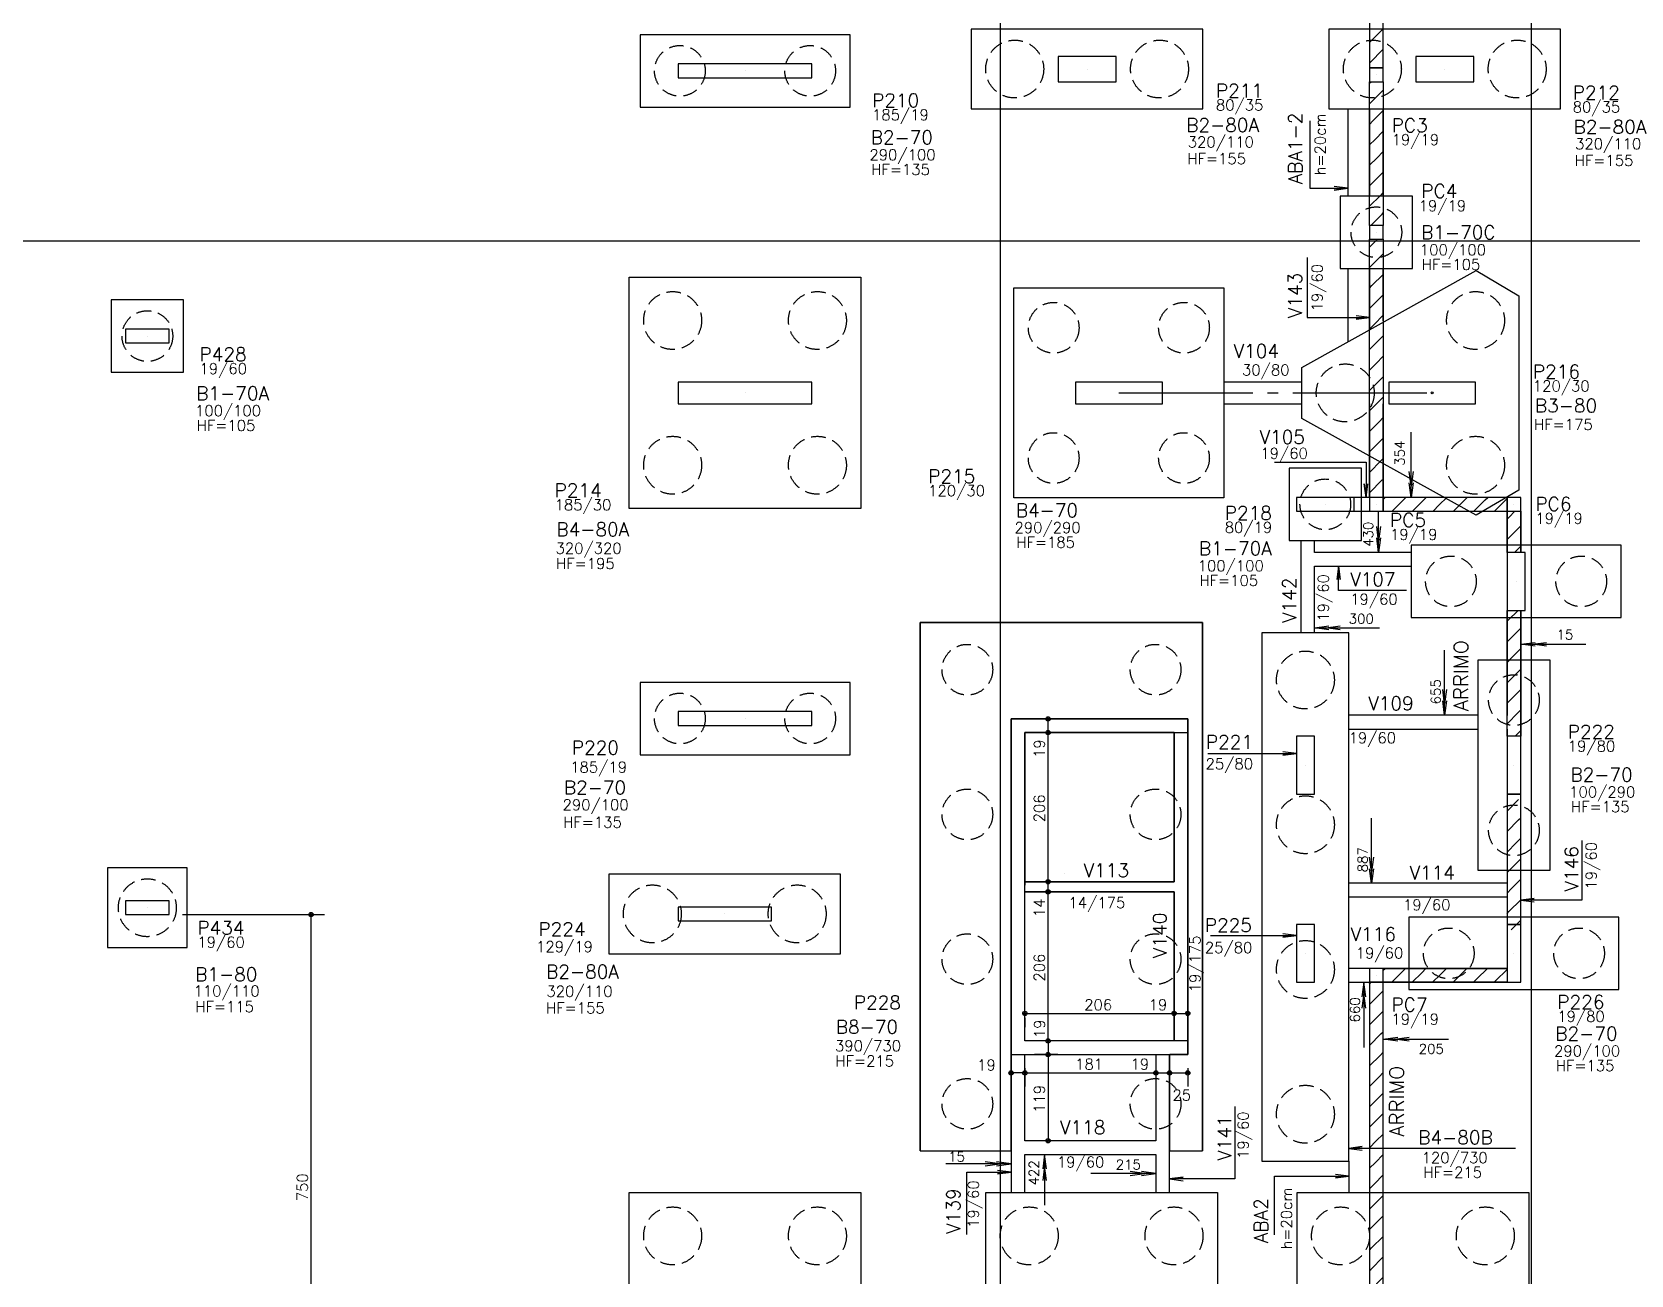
# Model space of a CAD drawing. Extents: x -9640 to 3028, y -572 to 5735.
# Drawn here: x -3309 to -1100, y 1898 to 3616 of the extents above; entities that cross this region are included whole.
import ezdxf

# ---------------------------------------------------------------- set-up
doc = ezdxf.new("R2010")
doc.units = 0
doc.header["$LTSCALE"] = 100
doc.header["$MEASUREMENT"] = 0
doc.linetypes.add('ESTILO_TQS_0002', pattern=[0.3, 0.2, -0.1])
doc.linetypes.add('ESTILO_TQS_0004', pattern=[2.4, 1.5, 0.2, 0.15, -0.2, 0.15, -0.2])
doc.layers.get('0').update_dxf_attribs({"color": 245, "linetype": 'CONTINUOUS'})
for name, color, linetype in [('01', 7, 'CONTINUOUS'), ('11', 7, 'CONTINUOUS'), ('12', 7, 'CONTINUOUS'), ('18', 4, 'CONTINUOUS'), ('2', 5, 'CONTINUOUS'), ('205', 5, 'ESTILO_TQS_0004'), ('21', 1, 'CONTINUOUS'), ('210', 7, 'ESTILO_TQS_0002'), ('221', 102, 'CONTINUOUS'), ('240', 43, 'CONTINUOUS'), ('241', 4, 'CONTINUOUS'), ('242', 7, 'CONTINUOUS'), ('244', 6, 'CONTINUOUS'), ('251', 5, 'CONTINUOUS'), ('8', 7, 'CONTINUOUS'), ('9', 3, 'CONTINUOUS')]:
    doc.layers.add(name, color=color, linetype=linetype)
doc.styles.get("Standard").update_dxf_attribs({"font": 'ROMANS.SHX'})

# ---------------------------------------------------------------- blocks, each defined once
blk = doc.blocks.new('_H0B108D4A6C-023')
for p, q in [((-1461.626, 4082.091165), (-1459.621165, 4084.096)), ((-1461.626, 4053.806893), (-1443.055846, 4072.377048)), ((-1443.055846, 4072.377048), (-1442.626, 4072.806893)), ((-1461.626, 4025.522622), (-1444.132802, 4043.01582)), ((-1444.132802, 4043.01582), (-1442.626, 4044.522622)), ((-1461.626, 3997.238351), (-1445.209758, 4013.654593)), ((-1445.209758, 4013.654593), (-1442.626, 4016.238351)), ((-1461.626, 3968.95408), (-1446.286714, 3984.293365)), ((-1446.286714, 3984.293365), (-1442.626, 3987.95408)), ((-1461.626, 3940.669808), (-1447.363671, 3954.932138)), ((-1447.363671, 3954.932138), (-1442.626, 3959.669808)), ((-1448.440627, 3925.57091), (-1442.626, 3931.385537)), ((-1461.626, 3912.385537), (-1448.440627, 3925.57091)), ((-1461.626, 3884.101266), (-1449.517583, 3896.209683)), ((-1449.517583, 3896.209683), (-1442.626, 3903.101266)), ((-1461.626, 3855.816995), (-1450.594539, 3866.848455)), ((-1450.594539, 3866.848455), (-1442.626, 3874.816995)), ((-1451.671496, 3837.487228), (-1442.626, 3846.532723)), ((-1461.626, 3827.532723), (-1451.671496, 3837.487228)), ((-1461.626, 3799.248452), (-1452.748452, 3808.126)), ((-1452.748452, 3808.126), (-1442.626, 3818.248452)), ((-1461.626, 3770.964181), (-1453.825408, 3778.764773)), ((-1453.825408, 3778.764773), (-1442.626, 3789.964181)), ((-1454.902364, 3749.403545), (-1442.626, 3761.67991)), ((-1461.626, 3742.67991), (-1454.902364, 3749.403545)), ((-1455.97932, 3720.042318), (-1442.626, 3733.395638)), ((-1461.626, 3714.395638), (-1455.97932, 3720.042318)), ((-1461.626, 3686.111367), (-1457.056277, 3690.68109)), ((-1457.056277, 3690.68109), (-1442.626, 3705.111367)), ((-1458.133233, 3661.319863), (-1442.626, 3676.827096)), ((-1461.626, 3657.827096), (-1458.133233, 3661.319863)), ((-1459.210189, 3631.958635), (-1442.626, 3648.542825)), ((-1461.626, 3629.542825), (-1459.210189, 3631.958635)), ((-1461.626, 3601.258553), (-1460.287145, 3602.597408)), ((-1460.287145, 3602.597408), (-1442.626, 3620.258553)), ((-1461.364101, 3573.236181), (-1442.626, 3591.974282)), ((-1461.626, 3572.974282), (-1461.364101, 3573.236181))]:
    blk.add_line(p, q)
blk = doc.blocks.new('_H0B108D4A6C-024')
for p, q in [((-1461.626, 3544.690011), (-1461.415822, 3544.900189)), ((-1461.415822, 3544.900189), (-1459.220011, 3547.096)), ((-1458.945012, 3519.086728), (-1442.626, 3535.40574)), ((-1461.626, 3516.40574), (-1458.945012, 3519.086728)), ((-1461.626, 3488.121468), (-1456.474202, 3493.273266)), ((-1456.474202, 3493.273266), (-1442.626, 3507.121468)), ((-1454.003392, 3467.459805), (-1442.626, 3478.837197)), ((-1461.626, 3459.837197), (-1454.003392, 3467.459805)), ((-1451.532582, 3441.646344), (-1442.626, 3450.552926)), ((-1461.626, 3431.552926), (-1451.532582, 3441.646344)), ((-1461.626, 3403.268655), (-1449.061772, 3415.832882)), ((-1449.061772, 3415.832882), (-1442.626, 3422.268655)), ((-1461.626, 3374.984383), (-1446.590962, 3390.019421)), ((-1446.590962, 3390.019421), (-1442.626, 3393.984383)), ((-1459.730112, 3348.596), (-1444.120152, 3364.20596)), ((-1444.120152, 3364.20596), (-1442.626, 3365.700112))]:
    blk.add_line(p, q)
blk = doc.blocks.new('_H0B108D4A6C-025')
for p, q in [((-1461.626, 3318.415841), (-1461.061045, 3318.980796)), ((-1461.061045, 3318.980796), (-1450.445841, 3329.596)), ((-1461.626, 3290.13157), (-1459.631787, 3292.125783)), ((-1459.631787, 3292.125783), (-1442.626, 3309.13157)), ((-1458.202528, 3265.27077), (-1442.626, 3280.847298)), ((-1461.626, 3261.847298), (-1458.202528, 3265.27077)), ((-1456.77327, 3238.415757), (-1442.626, 3252.563027)), ((-1461.626, 3233.563027), (-1456.77327, 3238.415757)), ((-1461.626, 3205.278756), (-1455.344012, 3211.560744)), ((-1455.344012, 3211.560744), (-1442.626, 3224.278756)), ((-1461.626, 3176.994485), (-1453.914753, 3184.705731)), ((-1453.914753, 3184.705731), (-1442.626, 3195.994485)), ((-1452.485495, 3157.850719), (-1442.626, 3167.710213)), ((-1461.626, 3148.710213), (-1452.485495, 3157.850719)), ((-1451.056236, 3130.995706), (-1442.626, 3139.425942)), ((-1461.626, 3120.425942), (-1451.056236, 3130.995706)), ((-1461.626, 3092.141671), (-1449.626978, 3104.140693)), ((-1449.626978, 3104.140693), (-1442.626, 3111.141671)), ((-1461.626, 3063.8574), (-1448.19772, 3077.28568)), ((-1448.19772, 3077.28568), (-1442.626, 3082.8574)), ((-1461.626, 3035.573128), (-1446.768461, 3050.430667)), ((-1446.768461, 3050.430667), (-1442.626, 3054.573128)), ((-1445.339203, 3023.575654), (-1442.626, 3026.288857)), ((-1461.626, 3007.288857), (-1445.339203, 3023.575654)), ((-1461.626, 2979.004586), (-1443.909944, 2996.720641)), ((-1443.909944, 2996.720641), (-1442.626, 2998.004586))]:
    blk.add_line(p, q)
blk = doc.blocks.new('_H0B108D4A6C-026')
for p, q in [((-1442.626, 2969.720315), (-1439.750315, 2972.596)), ((-1428.946044, 2955.115999), (-1411.466043, 2972.596)), ((-1397.126229, 2958.651543), (-1383.181772, 2972.596)), ((-1373.897501, 2953.596), (-1365.306413, 2962.187087)), ((-1365.306413, 2962.187087), (-1354.897501, 2972.596)), ((-1345.61323, 2953.596), (-1333.486598, 2965.722632)), ((-1333.486598, 2965.722632), (-1326.61323, 2972.596)), ((-1317.328958, 2953.596), (-1301.666783, 2969.258176)), ((-1301.666783, 2969.258176), (-1298.328958, 2972.596)), ((-1289.044687, 2953.596), (-1271.626443, 2971.014244)), ((-1430.466043, 2953.596), (-1428.946044, 2955.115999)), ((-1402.181772, 2953.596), (-1397.126229, 2958.651543))]:
    blk.add_line(p, q)
blk = doc.blocks.new('_H0B108D4A6C-027')
for p, q in [((-1271.626, 2942.730416), (-1268.909651, 2945.446764)), ((-1268.909651, 2945.446764), (-1260.760416, 2953.596)), ((-1271.626, 2914.446145), (-1261.838707, 2924.233437)), ((-1261.838707, 2924.233437), (-1252.626443, 2933.445702)), ((-1261.191873, 2896.596), (-1254.767763, 2903.02011)), ((-1254.767763, 2903.02011), (-1252.626443, 2905.16143))]:
    blk.add_line(p, q)
blk = doc.blocks.new('_H0B108D4A6C-028')
for p, q in [((-1270.121068, 2802.813992), (-1256.33906, 2816.596)), ((-1271.626, 2801.30906), (-1270.121068, 2802.813992)), ((-1267.336606, 2777.314182), (-1252.626, 2792.024788)), ((-1271.626, 2773.024788), (-1267.336606, 2777.314182)), ((-1264.552144, 2751.814373), (-1252.626, 2763.740517)), ((-1271.626, 2744.740517), (-1264.552144, 2751.814373)), ((-1271.626, 2716.456246), (-1261.767682, 2726.314564)), ((-1261.767682, 2726.314564), (-1252.626, 2735.456246)), ((-1271.626, 2688.171975), (-1258.98322, 2700.814754)), ((-1258.98322, 2700.814754), (-1252.626, 2707.171975)), ((-1271.626, 2659.887703), (-1256.198758, 2675.314945)), ((-1256.198758, 2675.314945), (-1252.626, 2678.887703)), ((-1253.414296, 2649.815136), (-1252.626, 2650.603432)), ((-1260.633432, 2642.596), (-1253.414296, 2649.815136))]:
    blk.add_line(p, q)
blk = doc.blocks.new('_H0B108D4A6C-029')
for p, q in [((-1271.626, 2546.750618), (-1255.780618, 2562.596)), ((-1271.626, 2518.466347), (-1255.591611, 2534.500736)), ((-1255.591611, 2534.500736), (-1252.626, 2537.466347)), ((-1271.626, 2490.182076), (-1258.929507, 2502.878569)), ((-1258.929507, 2502.878569), (-1252.626, 2509.182076)), ((-1262.267402, 2471.256403), (-1252.626, 2480.897805)), ((-1271.626, 2461.897805), (-1262.267402, 2471.256403)), ((-1265.605297, 2439.634236), (-1252.626, 2452.613533)), ((-1271.626, 2433.613533), (-1265.605297, 2439.634236)), ((-1271.626, 2405.329262), (-1268.943193, 2408.01207)), ((-1268.943193, 2408.01207), (-1252.626, 2424.329262)), ((-1266.074991, 2382.596), (-1252.626, 2396.044991))]:
    blk.add_line(p, q)
blk = doc.blocks.new('_H0B108D4A6C-030')
for p, q in [((-1442.626, 2319.182076), (-1440.453468, 2321.354608)), ((-1440.453468, 2321.354608), (-1440.212076, 2321.596)), ((-1414.997624, 2318.52618), (-1411.927805, 2321.596)), ((-1389.54178, 2315.697753), (-1383.643533, 2321.596)), ((-1364.085936, 2312.869326), (-1355.359262, 2321.596)), ((-1338.630092, 2310.040899), (-1327.074991, 2321.596)), ((-1313.174248, 2307.212472), (-1298.79072, 2321.596)), ((-1287.718404, 2304.384045), (-1271.626, 2320.476448)), ((-1430.927805, 2302.596), (-1414.997624, 2318.52618)), ((-1402.643533, 2302.596), (-1389.54178, 2315.697753)), ((-1374.359262, 2302.596), (-1364.085936, 2312.869326)), ((-1346.074991, 2302.596), (-1338.630092, 2310.040899)), ((-1317.79072, 2302.596), (-1313.174248, 2307.212472)), ((-1289.506448, 2302.596), (-1287.718404, 2304.384045))]:
    blk.add_line(p, q)
blk = doc.blocks.new('_H0B108D4A6C-031')
for p, q in [((-1461.626, 2300.182076), (-1459.18949, 2302.618585)), ((-1461.626, 2271.897805), (-1443.160652, 2290.363152)), ((-1443.160652, 2290.363152), (-1442.626, 2290.897805)), ((-1461.626, 2243.613533), (-1444.450861, 2260.788672)), ((-1444.450861, 2260.788672), (-1442.626, 2262.613533)), ((-1461.626, 2215.329262), (-1445.74107, 2231.214192)), ((-1445.74107, 2231.214192), (-1442.626, 2234.329262)), ((-1461.626, 2187.044991), (-1447.031279, 2201.639712)), ((-1447.031279, 2201.639712), (-1442.626, 2206.044991)), ((-1461.626, 2158.76072), (-1448.321488, 2172.065232)), ((-1448.321488, 2172.065232), (-1442.626, 2177.76072)), ((-1461.626, 2130.476448), (-1449.611697, 2142.490751)), ((-1449.611697, 2142.490751), (-1442.626, 2149.476448)), ((-1450.901906, 2112.916271), (-1442.626, 2121.192177)), ((-1461.626, 2102.192177), (-1450.901906, 2112.916271)), ((-1461.626, 2073.907906), (-1452.192115, 2083.341791)), ((-1452.192115, 2083.341791), (-1442.626, 2092.907906)), ((-1453.482324, 2053.767311), (-1442.626, 2064.623635)), ((-1461.626, 2045.623635), (-1453.482324, 2053.767311)), ((-1454.772533, 2024.192831), (-1442.626, 2036.339363)), ((-1461.626, 2017.339363), (-1454.772533, 2024.192831)), ((-1461.626, 1989.055092), (-1456.062742, 1994.618351)), ((-1456.062742, 1994.618351), (-1442.626, 2008.055092)), ((-1457.352951, 1965.04387), (-1442.626, 1979.770821)), ((-1461.626, 1960.770821), (-1457.352951, 1965.04387)), ((-1458.643159, 1935.46939), (-1442.626, 1951.48655)), ((-1461.626, 1932.48655), (-1458.643159, 1935.46939)), ((-1459.933368, 1905.89491), (-1442.626, 1923.202278)), ((-1461.626, 1904.202278), (-1459.933368, 1905.89491)), ((-1461.223577, 1876.32043), (-1442.626, 1894.918007)), ((-1461.626, 1875.918007), (-1461.223577, 1876.32043))]:
    blk.add_line(p, q)

msp = doc.modelspace()

# ---------------------------------------------------------------- linework, layer by layer
at = {"layer": '01'}
msp.add_line((-1490.126058, 2055.28268), (-1490.126058, 2012.096), dxfattribs=at)
for points in [[(-1491.626, 3509.596), (-1491.626, 3389.096)], [(-1461.626, 3509.596), (-1461.626, 3389.096)], [(-1461.626, 3389.096), (-1461.626, 3509.596)], [(-1442.626, 3389.096), (-1442.626, 3509.596)], [(-1491.626, 3289.096), (-1491.626, 3188.398758)], [(-1461.626, 3289.096), (-1461.626, 3205.719266)], [(-1461.626, 3205.719266), (-1461.626, 3289.096)], [(-1442.626, 3216.688921), (-1442.626, 3289.096)], [(-1555.126, 3132.096), (-1662.822066, 3132.096)], [(-1662.822066, 3102.096), (-1555.126, 3102.096)], [(-1461.626, 3102.096), (-1461.626, 2972.596)], [(-1442.626, 2972.596), (-1442.626, 3102.096)], [(-1461.626, 2972.596), (-1482.626, 2972.596)], [(-1271.626443, 2972.596), (-1442.626, 2972.596)], [(-1482.626, 2953.596), (-1461.626, 2953.596)], [(-1442.626, 2953.596), (-1271.626443, 2953.596)], [(-1271.626, 2953.596), (-1271.626, 2896.596)], [(-1252.626, 2896.596), (-1252.626, 2953.596)], [(-1556.626, 2913.096), (-1556.626, 2884.47385)], [(-1537.626, 2896.596), (-1537.626, 2913.096)], [(-1404.126, 2896.596), (-1537.626, 2896.596)], [(-1556.626, 2884.47385), (-1556.626, 2785.28268)], [(-1537.626, 2785.28268), (-1537.626, 2877.596)], [(-1537.626, 2877.596), (-1404.126, 2877.596)], [(-1271.626, 2816.596), (-1271.626, 2671.225966)], [(-1252.626, 2661.725966), (-1252.626, 2816.596)], [(-1403.444755, 2671.596), (-1490.126058, 2671.596)], [(-1490.126058, 2652.596), (-1395.126, 2652.596)], [(-1312.126, 2671.596), (-1403.444755, 2671.596)], [(-1395.126, 2652.596), (-1312.126, 2652.596)], [(-1271.626, 2652.225966), (-1271.626, 2642.596)], [(-1252.626, 2642.596), (-1252.626, 2661.725966)], [(-1731.626, 2647.596), (-1731.626, 2441.596)], [(-1712.626, 2434.596), (-1712.626, 2647.596)], [(-1271.626, 2562.596), (-1271.626, 2439.596)], [(-1252.626, 2437.725966), (-1252.626, 2562.596)], [(-1731.626, 2441.596), (-1937.626, 2441.596)], [(-1712.626, 2221.596), (-1712.626, 2434.596)], [(-1395.126, 2439.596), (-1490.126058, 2439.596)], [(-1271.626, 2439.596), (-1395.126, 2439.596)], [(-1252.626, 2382.596), (-1252.626, 2437.725966)], [(-1937.626, 2427.596), (-1731.626, 2427.596)], [(-1731.626, 2427.596), (-1731.626, 2221.596)], [(-1490.126058, 2420.596), (-1403.444755, 2420.596)], [(-1403.444755, 2420.596), (-1271.626, 2420.596)], [(-1271.626, 2420.596), (-1271.626, 2382.596)], [(-1461.626, 2321.618585), (-1490.126058, 2321.618585)], [(-1271.626, 2321.618585), (-1442.626, 2321.618585)], [(-1490.126058, 2302.618585), (-1461.626, 2302.618585)], [(-1442.626, 2302.618585), (-1271.626, 2302.618585)], [(-1956.626, 2202.596), (-1956.626, 2074.266871)], [(-1937.626, 2083.596), (-1937.626, 2202.596)], [(-1756.626, 2202.596), (-1756.626, 2083.596)], [(-1737.626, 2074.266871), (-1737.626, 2202.596)], [(-1756.626, 2083.596), (-1937.626, 2083.596)], [(-1956.626, 2074.266871), (-1956.626, 2012.096)], [(-1937.626, 2012.096), (-1937.626, 2064.596)], [(-1937.626, 2064.596), (-1756.626, 2064.596)], [(-1756.626, 2064.596), (-1756.626, 2012.096)], [(-1737.626, 2012.096), (-1737.626, 2074.266871)]]:
    msp.add_lwpolyline(points, dxfattribs=at)
at = {"layer": '18'}
for p, q in [((-1971.623768, 5249.096126), (-1971.623768, -248.404)), ((-1237.623768, -248.404), (-1237.623768, 5249.096126)), ((246.876232, 3326.596), (-9253.123768, 3326.596))]:
    msp.add_line(p, q, dxfattribs=at)
at = {"layer": '2'}
for points in [[(-1891.626, 3547.096), (-1811.626, 3547.096), (-1811.626, 3582.096), (-1891.626, 3582.096), (-1891.626, 3547.096)], [(-1397.626, 3547.096), (-1317.626, 3547.096), (-1317.626, 3582.096), (-1397.626, 3582.096), (-1397.626, 3547.096)], [(-2416.626007, 3552.596031), (-2231.626043, 3552.596031), (-2231.626043, 3571.596031), (-2416.626007, 3571.596031), (-2416.626007, 3552.596031)], [(-1461.626, 3547.096), (-1442.626, 3547.096), (-1442.626, 3566.096), (-1461.626, 3566.096), (-1461.626, 3547.096)], [(-1461.626, 3329.596), (-1442.626, 3329.596), (-1442.626, 3348.596), (-1461.626, 3348.596), (-1461.626, 3329.596)], [(-3119.626021, 3186.096), (-3119.626021, 3205.096), (-3179.626021, 3205.096), (-3179.626021, 3186.096), (-3119.626021, 3186.096)], [(-2416.626007, 3102.096), (-2231.626043, 3102.096), (-2231.626043, 3132.096), (-2416.626007, 3132.096), (-2416.626007, 3102.096)], [(-1867.626, 3102.096), (-1747.626, 3102.096), (-1747.626, 3132.096), (-1867.626, 3132.096), (-1867.626, 3102.096)], [(-1435.126, 3102.096), (-1315.126, 3102.096), (-1315.126, 3132.096), (-1435.126, 3132.096), (-1435.126, 3102.096)], [(-1562.626, 2953.596), (-1482.626, 2953.596), (-1482.626, 2972.596), (-1562.626, 2972.596), (-1562.626, 2953.596)], [(-1461.626, 2953.596), (-1442.626, 2953.596), (-1442.626, 2972.596), (-1461.626, 2972.596), (-1461.626, 2953.596)], [(-1271.626443, 2953.596), (-1252.626443, 2953.596), (-1252.626443, 2972.596), (-1271.626443, 2972.596), (-1271.626443, 2953.596)], [(-1271.626, 2816.596), (-1246.626, 2816.596), (-1246.626, 2896.596), (-1271.626, 2896.596), (-1271.626, 2816.596)], [(-2416.626007, 2657.596), (-2231.626043, 2657.596), (-2231.626043, 2676.596), (-2416.626007, 2676.596), (-2416.626007, 2657.596)], [(-1712.626, 2202.596), (-1712.626, 2221.596), (-1937.626, 2221.596), (-1937.626, 2647.596), (-1712.626, 2647.596), (-1712.626, 2666.596), (-1956.626, 2666.596), (-1956.626, 2202.596), (-1712.626, 2202.596)], [(-1712.626, 2202.596), (-1712.626, 2221.596), (-1937.626, 2221.596), (-1937.626, 2647.596), (-1712.626, 2647.596), (-1712.626, 2666.596), (-1956.626, 2666.596), (-1956.626, 2202.596), (-1712.626, 2202.596)], [(-1562.626, 2562.596), (-1537.626, 2562.596), (-1537.626, 2642.596), (-1562.626, 2642.596), (-1562.626, 2562.596)], [(-1271.626, 2562.596), (-1252.626, 2562.596), (-1252.626, 2642.596), (-1271.626, 2642.596), (-1271.626, 2562.596)], [(-3119.626021, 2396.096), (-3119.626021, 2415.096), (-3179.626021, 2415.096), (-3179.626021, 2396.096), (-3119.626021, 2396.096)], [(-2416.626007, 2387.596), (-2287.626007, 2387.596), (-2287.626007, 2406.596), (-2416.626007, 2406.596), (-2416.626007, 2387.596)], [(-1562.626, 2302.596), (-1537.626, 2302.596), (-1537.626, 2382.596), (-1562.626, 2382.596), (-1562.626, 2302.596)], [(-1271.626, 2302.596), (-1252.626, 2302.596), (-1252.626, 2382.596), (-1271.626, 2382.596), (-1271.626, 2302.596)], [(-1461.626, 2302.596), (-1442.626, 2302.596), (-1442.626, 2321.596), (-1461.626, 2321.596), (-1461.626, 2302.596)]]:
    msp.add_lwpolyline(points, dxfattribs=at)
at = {"layer": '205'}
msp.add_line((-1807.626, 3117.096), (-1375.126, 3117.096), dxfattribs=at)
at = {"layer": '21', "color": 2, "linetype": 'Continuous'}
for p, q in [((-1404.061395, 2972.596), (-1404.061395, 3062.596)), ((-1448.994834, 2896.596), (-1448.994834, 2953.596)), ((-1448.994834, 2912.3289), (-1451.626254, 2932.31646)), ((-1448.994834, 2896.596), (-1451.626254, 2916.58356)), ((-1446.363414, 2932.31646), (-1448.994834, 2912.3289)), ((-1446.363414, 2916.58356), (-1448.994834, 2896.596)), ((-1537.626, 2792.442232), (-1517.63844, 2795.073652)), ((-1537.626, 2792.442232), (-1447.626, 2792.442232)), ((-1517.63844, 2789.810812), (-1537.626, 2792.442232)), ((-1521.8931, 2792.442232), (-1501.90554, 2795.073652)), ((-1501.90554, 2789.810812), (-1521.8931, 2792.442232)), ((-1357.785377, 2671.596), (-1357.785377, 2761.596)), ((-1252.626, 2769.620043), (-1232.63844, 2772.251463)), ((-1252.626, 2769.620043), (-1162.626, 2769.620043)), ((-1232.63844, 2766.988623), (-1252.626, 2769.620043)), ((-1236.8931, 2769.620043), (-1216.90554, 2772.251463)), ((-1216.90554, 2766.988623), (-1236.8931, 2769.620043)), ((-1357.785377, 2687.3289), (-1360.416797, 2707.31646)), ((-1355.153957, 2707.31646), (-1357.785377, 2687.3289)), ((-1357.785377, 2671.596), (-1360.416797, 2691.58356)), ((-1355.153957, 2691.58356), (-1357.785377, 2671.596)), ((-1458.771027, 2439.596), (-1458.771027, 2529.596)), ((-1469.339068, 2302.618585), (-1471.970488, 2282.631025)), ((-1469.339068, 2302.618585), (-1469.339068, 2212.618585)), ((-1466.707648, 2282.631025), (-1469.339068, 2302.618585)), ((-1469.339068, 2286.885685), (-1471.970488, 2266.898125)), ((-1466.707648, 2266.898125), (-1469.339068, 2286.885685)), ((-1442.626, 2224.023953), (-1422.63844, 2226.655373)), ((-1442.626, 2224.023953), (-1352.626, 2224.023953)), ((-1422.63844, 2221.392533), (-1442.626, 2224.023953)), ((-1426.8931, 2224.023953), (-1406.90554, 2226.655373)), ((-1406.90554, 2221.392533), (-1426.8931, 2224.023953)), ((-1972.3589, 2051.768344), (-1992.34646, 2054.399764)), ((-1956.626, 2051.768344), (-1976.61356, 2054.399764)), ((-1910.379183, 2064.596), (-1913.010603, 2044.60844)), ((-1910.379183, 2064.596), (-1910.379183, 1994.693174)), ((-1907.747763, 2044.60844), (-1910.379183, 2064.596)), ((-1956.626, 2051.768344), (-2046.626, 2051.768344)), ((-1992.34646, 2049.136924), (-1972.3589, 2051.768344)), ((-1976.61356, 2049.136924), (-1956.626, 2051.768344)), ((-1910.379183, 2048.8631), (-1913.010603, 2028.87554)), ((-1907.747763, 2028.87554), (-1910.379183, 2048.8631)), ((-1756.626, 2038.431436), (-1846.626, 2038.431436)), ((-1772.3589, 2038.431436), (-1792.34646, 2041.062856)), ((-1792.34646, 2035.800016), (-1772.3589, 2038.431436)), ((-1756.626, 2038.431436), (-1776.61356, 2041.062856)), ((-1776.61356, 2035.800016), (-1756.626, 2038.431436))]:
    msp.add_line(p, q, dxfattribs=at)
for points in [[(-1401.429975, 3008.31646), (-1404.061395, 2988.3289), (-1406.692815, 3008.31646)], [(-1401.429975, 2992.58356), (-1404.061395, 2972.596), (-1406.692815, 2992.58356)], [(-1456.139607, 2475.31646), (-1458.771027, 2455.3289), (-1461.402447, 2475.31646)], [(-1456.139607, 2459.58356), (-1458.771027, 2439.596), (-1461.402447, 2459.58356)]]:
    msp.add_lwpolyline(points, dxfattribs=at)
at = {"layer": '210'}
for centre, radius in [((-1951.626, 3564.596), 40), ((-1751.626, 3564.596), 40), ((-1457.626, 3564.596), 40), ((-1257.626, 3564.596), 40), ((-2414.126025, 3562.096031), 35), ((-2234.126025, 3562.096031), 35), ((-1452.126, 3339.096), 35), ((-2424.126025, 3217.096), 40), ((-2224.126025, 3217.096), 40), ((-1315.126, 3217.096338), 40), ((-3149.626485, 3195.595874), 35), ((-1897.822066, 3207.095909), 35), ((-1717.822066, 3207.095909), 35), ((-1495.126, 3117.096338), 40), ((-2424.126025, 3017.096), 40), ((-2224.126025, 3017.096), 40), ((-1897.822066, 3027.095909), 35), ((-1717.822066, 3027.095909), 35), ((-1315.126, 3017.096338), 40), ((-1522.626, 2963.096), 35), ((-1349.126, 2856.596), 35), ((-1169.126, 2856.596), 35), ((-2017.060353, 2734.596), 35), ((-1757.060354, 2734.596), 35), ((-1550.126058, 2720.28268), 40), ((-1262.126, 2692.596), 35), ((-2414.126025, 2667.096), 35), ((-2234.126025, 2667.096), 35), ((-2017.060353, 2534.596), 35), ((-1757.060354, 2534.596), 35), ((-1550.126058, 2520.28268), 40), ((-1262.126, 2512.596), 35), ((-3149.626021, 2405.596), 40), ((-2452.126007, 2397.096), 40), ((-2252.126007, 2397.096), 40), ((-2017.060353, 2334.596), 35), ((-1757.060354, 2334.596), 35), ((-1352.126, 2342.596), 35), ((-1172.126, 2342.596), 35), ((-1550.126058, 2320.28268), 40), ((-2017.060353, 2134.596), 35), ((-1757.060354, 2134.596), 35), ((-1550.126058, 2120.28268), 40), ((-2424.126025, 1952.096), 40), ((-2224.126025, 1952.096), 40), ((-1931.626, 1952.096), 40), ((-1731.626, 1952.096), 40), ((-1501.626, 1952.096), 40), ((-1301.626, 1952.096), 40)]:
    msp.add_circle(centre, radius, dxfattribs=at)
at = {"layer": '221', "color": 102}
for p, q in [((-1913.593653, 2666.596), (-1913.593653, 2666.596)), ((-1905.657964, 2647.596), (-1905.657964, 2666.596)), ((-1894.843653, 2666.596), (-1886.907964, 2666.596)), ((-1910.564832, 2647.596), (-1910.564832, 2647.596)), ((-1910.564832, 2647.596), (-1910.564832, 2647.596)), ((-1905.657964, 2441.596), (-1905.657964, 2647.596)), ((-1891.814832, 2647.596), (-1886.907964, 2647.596)), ((-1891.814832, 2647.596), (-1886.907964, 2647.596)), ((-1937.626, 2441.596), (-1937.626, 2441.596)), ((-1937.626, 2441.596), (-1937.626, 2441.596)), ((-1918.876, 2441.596), (-1886.907964, 2441.596)), ((-1918.876, 2441.596), (-1886.907964, 2441.596)), ((-1905.657964, 2427.596), (-1905.657964, 2441.596)), ((-1916.007554, 2427.596), (-1924.407964, 2427.596)), ((-1916.007554, 2427.596), (-1924.407964, 2427.596)), ((-1905.657964, 2221.596), (-1905.657964, 2427.596)), ((-1897.257554, 2427.596), (-1897.257554, 2427.596)), ((-1897.257554, 2427.596), (-1897.257554, 2427.596)), ((-3119.626021, 2396.096), (-3119.626021, 2396.096)), ((-3100.876021, 2396.096), (-2904.758055, 2396.096)), ((-2923.508055, 1646.096), (-2923.508055, 2396.096)), ((-1937.626, 2272.176028), (-1937.626, 2272.176028)), ((-1937.626, 2259.534557), (-1731.626, 2259.534557)), ((-1937.626, 2253.426028), (-1937.626, 2240.784557)), ((-1731.626, 2265.205938), (-1731.626, 2265.205938)), ((-1731.626, 2265.205938), (-1731.626, 2265.205938)), ((-1731.626, 2259.534557), (-1712.626, 2259.534557)), ((-1712.626, 2266.865982), (-1712.626, 2266.865982)), ((-1731.626, 2246.455938), (-1731.626, 2240.784557)), ((-1731.626, 2246.455938), (-1731.626, 2240.784557)), ((-1712.626, 2248.115982), (-1712.626, 2240.784557)), ((-1892.442261, 2221.596), (-1924.407964, 2221.596)), ((-1892.442261, 2221.596), (-1924.407964, 2221.596)), ((-1905.657964, 2221.596), (-1905.657964, 2202.596)), ((-1873.692261, 2221.596), (-1873.692261, 2221.596)), ((-1873.692261, 2221.596), (-1873.692261, 2221.596)), ((-1956.626, 2202.596), (-1956.626, 2202.596)), ((-1937.626, 2202.596), (-1937.626, 2202.596)), ((-1937.626, 2202.596), (-1937.626, 2202.596)), ((-1892.077085, 2202.596), (-1924.407964, 2202.596)), ((-1892.077085, 2202.596), (-1924.407964, 2202.596)), ((-1905.657964, 2202.596), (-1905.657964, 2083.596)), ((-1873.327085, 2202.596), (-1873.327085, 2202.596)), ((-1873.327085, 2202.596), (-1873.327085, 2202.596)), ((-1756.626, 2202.596), (-1756.626, 2202.596)), ((-1756.626, 2202.596), (-1756.626, 2202.596)), ((-1737.626, 2202.596), (-1737.626, 2202.596)), ((-1737.626, 2202.596), (-1737.626, 2202.596)), ((-1712.626, 2202.596), (-1712.626, 2202.596)), ((-1956.626, 2183.846), (-1956.626, 2158.655696)), ((-1937.626, 2177.405696), (-1956.626, 2177.405696)), ((-1937.626, 2183.846), (-1937.626, 2158.655696)), ((-1937.626, 2183.846), (-1937.626, 2158.655696)), ((-1937.626, 2177.405696), (-1756.626, 2177.405696)), ((-1756.626, 2183.846), (-1756.626, 2158.655696)), ((-1756.626, 2183.846), (-1756.626, 2158.655696)), ((-1756.626, 2177.405696), (-1737.626, 2177.405696)), ((-1737.626, 2183.846), (-1737.626, 2158.655696)), ((-1737.626, 2183.846), (-1737.626, 2158.655696)), ((-1737.626, 2177.405696), (-1712.626, 2177.405696)), ((-1712.626, 2183.846), (-1712.626, 2158.655696)), ((-1913.109945, 2083.596), (-1924.407964, 2083.596)), ((-1894.359945, 2083.596), (-1894.359945, 2083.596))]:
    msp.add_line(p, q, dxfattribs=at)
at = {"layer": '221', "color": 11, "linetype": 'Continuous'}
for points in [[(-1543.831595, 3492.850908), (-1543.831595, 3399.814453), (-1491.626, 3399.814453), (-1510.215591, 3397.367087), (-1491.626, 3399.814453), (-1510.215591, 3402.261819)], [(-1647.40289, 2131.115962), (-1647.40289, 2030.830975), (-1737.626, 2030.830975), (-1719.036409, 2033.278342), (-1737.626, 2030.830975), (-1719.036409, 2028.383609)], [(-1260.11515, 2073.050388), (-1490.126058, 2073.050388), (-1471.536467, 2075.497754), (-1490.126058, 2073.050388), (-1471.536467, 2070.603022)], [(-2017.846984, 1954.301657), (-2017.846984, 2040.293236), (-1956.626, 2040.293236), (-1975.215591, 2037.84587), (-1956.626, 2040.293236), (-1975.215591, 2042.740602)], [(-1592.95966, 1953.570584), (-1592.95966, 2034.71542), (-1490.126058, 2034.71542), (-1508.715649, 2032.268054), (-1490.126058, 2034.71542), (-1508.715649, 2037.162787)]]:
    msp.add_lwpolyline(points, dxfattribs=at)
at = {"layer": '221', "color": 102}
for points in [[(-1547.723824, 3304.240666), (-1547.723824, 3221.277979), (-1461.626, 3221.277979), (-1480.215591, 3218.830613), (-1461.626, 3221.277979), (-1480.215591, 3223.725346)], [(-1593.047573, 3021.151475), (-1466.322109, 3021.151475), (-1466.322109, 2972.596), (-1468.769475, 2991.185591), (-1466.322109, 2972.596), (-1463.874743, 2991.185591)], [(-1410.610813, 2844.210697), (-1504.375418, 2844.210697), (-1504.375418, 2877.596), (-1501.928052, 2859.006409), (-1504.375418, 2877.596), (-1506.822784, 2859.006409)], [(-1685.073323, 2618.723235), (-1562.626, 2618.723235), (-1581.215591, 2616.275869), (-1562.626, 2618.723235), (-1581.215591, 2621.170601)], [(-1168.375474, 2498.607151), (-1168.375474, 2416.002595), (-1252.626, 2416.002595), (-1234.036409, 2418.449961), (-1252.626, 2416.002595), (-1234.036409, 2413.555229)], [(-1681.022388, 2367.216496), (-1562.626, 2367.216496), (-1581.215591, 2364.76913), (-1562.626, 2367.216496), (-1581.215591, 2369.663862)]]:
    msp.add_lwpolyline(points, dxfattribs=at)
at = {"layer": '221'}
msp.add_circle((-1375.126, 3117.096), 1.5, dxfattribs=at)
at = {"layer": '221', "color": 102}
for centre, radius in [((-1905.657964, 2666.596), 3), ((-1905.657964, 2647.596), 3), ((-1905.657964, 2647.596), 3), ((-1905.657964, 2666.596), 1.5), ((-1905.657964, 2647.596), 1.5), ((-1905.657964, 2647.596), 1.5), ((-1905.657964, 2441.596), 3), ((-1905.657964, 2441.596), 3), ((-1905.657964, 2427.596), 3), ((-1905.657964, 2427.596), 3), ((-1905.657964, 2441.596), 1.5), ((-1905.657964, 2441.596), 1.5), ((-1905.657964, 2427.596), 1.5), ((-1905.657964, 2427.596), 1.5), ((-2923.508055, 2396.096), 3), ((-2923.508055, 2396.096), 1.5), ((-1937.626, 2259.534557), 3), ((-1937.626, 2259.534557), 1.5), ((-1731.626, 2259.534557), 3), ((-1731.626, 2259.534557), 3), ((-1731.626, 2259.534557), 1.5), ((-1731.626, 2259.534557), 1.5), ((-1712.626, 2259.534557), 3), ((-1712.626, 2259.534557), 1.5), ((-1905.657964, 2221.596), 3), ((-1905.657964, 2221.596), 3), ((-1905.657964, 2221.596), 1.5), ((-1905.657964, 2221.596), 1.5), ((-1905.657964, 2202.596), 3), ((-1905.657964, 2202.596), 3), ((-1905.657964, 2202.596), 1.5), ((-1905.657964, 2202.596), 1.5), ((-1956.626, 2177.405696), 3), ((-1956.626, 2177.405696), 1.5), ((-1937.626, 2177.405696), 3), ((-1937.626, 2177.405696), 3), ((-1937.626, 2177.405696), 1.5), ((-1937.626, 2177.405696), 1.5), ((-1756.626, 2177.405696), 3), ((-1756.626, 2177.405696), 3), ((-1756.626, 2177.405696), 1.5), ((-1756.626, 2177.405696), 1.5), ((-1737.626, 2177.405696), 3), ((-1737.626, 2177.405696), 3), ((-1737.626, 2177.405696), 1.5), ((-1737.626, 2177.405696), 1.5), ((-1712.626, 2177.405696), 3), ((-1712.626, 2177.405696), 1.5), ((-1905.657964, 2083.596), 3), ((-1905.657964, 2083.596), 1.5)]:
    msp.add_circle(centre, radius, dxfattribs=at)
at = {"layer": '240'}
for points in [[(-1442.626, 4084.096), (-1461.626, 4084.096), (-1461.626, 3566.096), (-1442.626, 3566.096), (-1442.626, 4084.096)], [(-1461.626, 3547.096), (-1442.626, 3547.096), (-1442.626, 3348.596), (-1461.626, 3348.596), (-1461.626, 3547.096)], [(-1461.626, 3329.596), (-1442.626, 3329.596), (-1442.626, 2972.596), (-1461.626, 2972.596), (-1461.626, 3329.596)], [(-1442.626, 2953.596), (-1271.626443, 2953.596), (-1271.626443, 2972.596), (-1442.626, 2972.596), (-1442.626, 2953.596)], [(-1252.626443, 2896.596), (-1271.626, 2896.596), (-1271.626, 2953.596), (-1252.626443, 2953.596), (-1252.626443, 2896.596)], [(-1271.626, 2816.596), (-1252.626, 2816.596), (-1252.626, 2642.596), (-1271.626, 2642.596), (-1271.626, 2816.596)], [(-1252.626, 2562.596), (-1271.626, 2562.596), (-1271.626, 2382.596), (-1252.626, 2382.596), (-1252.626, 2562.596)], [(-1271.626, 2302.596), (-1442.626, 2302.596), (-1442.626, 2321.596), (-1271.626, 2321.596), (-1271.626, 2302.596)], [(-1461.626, 1867.096), (-1442.626, 1867.096), (-1442.626, 2302.618585), (-1461.626, 2302.618585), (-1461.626, 1867.096)]]:
    msp.add_lwpolyline(points, dxfattribs=at)
at = {"layer": '241'}
for points in [[(-1737.626, 2202.596), (-1737.626, 2069.596), (-1692.060354, 2069.596), (-1692.060354, 2799.596), (-2082.060353, 2799.596), (-2082.060353, 2069.596), (-1956.626, 2069.596), (-1956.626, 2666.596), (-1712.626, 2666.596), (-1712.626, 2202.596), (-1737.160026, 2202.596)], [(-1937.626, 2441.596), (-1731.626, 2441.596), (-1731.626, 2647.596), (-1937.626, 2647.596), (-1937.626, 2436.596)], [(-1937.626, 2427.596), (-1731.626, 2427.596), (-1731.626, 2221.596), (-1937.626, 2221.596), (-1937.626, 2422.596)], [(-1937.626, 2202.596), (-1756.626, 2202.596), (-1756.626, 2083.596), (-1937.626, 2083.596), (-1937.626, 2202.596)]]:
    msp.add_lwpolyline(points, dxfattribs=at)
at = {"layer": '242'}
for p, q in [((-2324.126025, 3562.096031), (-2324.126025, 3562.096031)), ((-1851.626, 3564.596), (-1851.626, 3564.596)), ((-1452.126, 3556.596), (-1452.126, 3556.596)), ((-1357.626, 3564.596), (-1357.626, 3564.596)), ((-1452.126, 3339.096), (-1452.126, 3339.096)), ((-3149.626021, 3195.596), (-3149.626021, 3195.596)), ((-2324.126025, 3117.096), (-2324.126025, 3117.096)), ((-1807.626, 3117.096), (-1807.626, 3117.096)), ((-1375.126, 3117.096), (-1375.126, 3117.096)), ((-1522.626, 2963.096), (-1522.626, 2963.096)), ((-1452.126, 2963.096), (-1452.126, 2963.096)), ((-1262.126443, 2963.096), (-1262.126443, 2963.096)), ((-1259.126, 2856.596), (-1259.126, 2856.596)), ((-2324.126025, 2667.096), (-2324.126025, 2667.096)), ((-1550.126, 2602.596), (-1550.126, 2602.596)), ((-1262.126, 2602.596), (-1262.126, 2602.596)), ((-1882.983674, 2452.866844), (-1882.983674, 2452.866844)), ((-3149.626021, 2405.596), (-3149.626021, 2405.596)), ((-2352.126007, 2397.096), (-2352.126007, 2397.096)), ((-1550.126, 2342.596), (-1550.126, 2342.596)), ((-1262.126, 2342.596), (-1262.126, 2342.596)), ((-1452.126, 2312.096), (-1452.126, 2312.096))]:
    msp.add_line(p, q, dxfattribs=at)
at = {"layer": '244'}
msp.add_lwpolyline([(-1712.626, 2647.596), (-1712.626, 2221.596), (-1731.626, 2221.596), (-1731.626, 2427.596), (-1937.626, 2427.596), (-1937.626, 2441.596), (-1731.626, 2441.596), (-1731.626, 2647.596), (-1712.626, 2647.596)], dxfattribs=at)
at = {"layer": '251'}
for p, q in [((-2082.060353, 2069.596), (-2082.060353, 2799.596)), ((-2082.060353, 2799.596), (-1692.060354, 2799.596)), ((-1692.060354, 2799.596), (-1692.060354, 2069.596)), ((-2082.060353, 2069.596), (-1956.626, 2069.596))]:
    msp.add_line(p, q, dxfattribs=at)
at = {"layer": '251', "linetype": 'Continuous'}
for points in [[(-2469.126025, 3512.096031), (-2179.126025, 3512.096031), (-2179.126025, 3612.096031), (-2469.126025, 3612.096031), (-2469.126025, 3512.096031)], [(-2011.626, 3509.596), (-1691.626, 3509.596), (-1691.626, 3619.596), (-2011.626, 3619.596), (-2011.626, 3509.596)], [(-1517.626, 3509.596), (-1197.626, 3509.596), (-1197.626, 3619.596), (-1517.626, 3619.596), (-1517.626, 3509.596)], [(-1402.126, 3389.096), (-1502.126, 3389.096), (-1502.126, 3289.096), (-1402.126, 3289.096), (-1402.126, 3389.096)], [(-3099.626485, 3245.595874), (-3199.626485, 3245.595874), (-3199.626485, 3145.595874), (-3099.626485, 3145.595874), (-3099.626485, 3245.595874)], [(-1472.626, 3013.096), (-1572.626, 3013.096), (-1572.626, 2913.096), (-1472.626, 2913.096), (-1472.626, 3013.096)], [(-1404.126, 2806.596), (-1114.126, 2806.596), (-1114.126, 2906.596), (-1404.126, 2906.596), (-1404.126, 2806.596)], [(-1490.126058, 2055.28268), (-1490.126058, 2785.28268), (-1610.126058, 2785.28268), (-1610.126058, 2055.28268), (-1490.126058, 2055.28268)], [(-1312.126, 2747.596), (-1312.126, 2457.596), (-1212.126, 2457.596), (-1212.126, 2747.596), (-1312.126, 2747.596)], [(-2469.126025, 2617.096), (-2179.126025, 2617.096), (-2179.126025, 2717.096), (-2469.126025, 2717.096), (-2469.126025, 2617.096)], [(-3094.626021, 2350.596), (-3094.626021, 2460.596), (-3204.626021, 2460.596), (-3204.626021, 2350.596), (-3094.626021, 2350.596)], [(-2512.126007, 2342.096), (-2192.126007, 2342.096), (-2192.126007, 2452.096), (-2512.126007, 2452.096), (-2512.126007, 2342.096)], [(-1407.126, 2292.596), (-1117.126, 2292.596), (-1117.126, 2392.596), (-1407.126, 2392.596), (-1407.126, 2292.596)]]:
    msp.add_lwpolyline(points, dxfattribs=at)
at = {"layer": '251'}
for points in [[(-2164.126025, 2957.096), (-2484.126025, 2957.096), (-2484.126025, 3277.096), (-2164.126025, 3277.096), (-2164.126025, 2957.096)], [(-1555.126, 3081.792137), (-1555.126, 3152.400539), (-1314.270672, 3286.209055), (-1255.126, 3251.408131), (-1255.126, 2982.784545), (-1314.270672, 2947.983622), (-1555.126, 3081.792137)], [(-1662.822066, 2972.095909), (-1952.822066, 2972.095909), (-1952.822066, 3262.095909), (-1662.822066, 3262.095909), (-1662.822066, 2972.095909)], [(-1737.626, 2069.596), (-1692.060354, 2069.596)], [(-2164.126025, 1692.096), (-2484.126025, 1692.096), (-2484.126025, 2012.096), (-2164.126025, 2012.096), (-2164.126025, 1692.096)], [(-1671.626, 1692.096), (-1991.626, 1692.096), (-1991.626, 2012.096), (-1671.626, 2012.096), (-1671.626, 1692.096)], [(-1241.626, 1692.096), (-1561.626, 1692.096), (-1561.626, 2012.096), (-1241.626, 2012.096), (-1241.626, 1692.096)]]:
    msp.add_lwpolyline(points, dxfattribs=at)

# ---------------------------------------------------------------- block references
at = {"layer": '240'}
for name, p in [('_H0B108D4A6C-023', (0, 0)), ('_H0B108D4A6C-024', (0, 0)), ('_H0B108D4A6C-025', (0, 0)), ('_H0B108D4A6C-026', (0, 0)), ('_H0B108D4A6C-027', (0, 0)), ('_H0B108D4A6C-028', (0, 0)), ('_H0B108D4A6C-029', (0, -7.629966)), ('_H0B108D4A6C-030', (0, 0)), ('_H0B108D4A6C-031', (0, 0))]:
    msp.add_blockref(name, p, dxfattribs=at)

# ---------------------------------------------------------------- texts
at = {"layer": '11', "linetype": 'Continuous'}
for s, rotation, p in [('h=20cm', 90, (-1522.302687, 3417.649861)), ('19/60', 90, (-1526.364423, 3229.682049)), ('19/60', 360, (-1612.327761, 3026.093711)), ('19/60', 90, (-1517.906441, 2800.956467)), ('19/60', 90, (-1147.866676, 2430.873225)), ('14/175', 360, (-1877.295091, 2405.082515)), ('19/60', 360, (-1415.307934, 2402.04742)), ('19/175', 90, (-1695.202069, 2288.853384)), ('19/60', 90, (-1628.680045, 2058.495948)), ('19/60', 90, (-2001.175474, 1963.292784)), ('h=20cm', 90, (-1568.769798, 1933.358263))]:
    msp.add_text(s, height=15, rotation=rotation, dxfattribs=at).set_placement(p)
for s, p in [('30/80', (-1637.635211, 3141.275148)), ('19/60', (-1488.204119, 2824.544209)), ('19/60', (-1490.498794, 2632.849699)), ('19/60', (-1480.569291, 2335.628507)), ('19/60', (-1893.388425, 2046.715344))]:
    msp.add_text(s, height=15, dxfattribs=at).set_placement(p)
at = {"layer": '12', "linetype": 'Continuous'}
for s, p in [('185/19', (-2148.670932, 3493.821953)), ('80/35', (-1673.706048, 3507.355107)), ('80/35', (-1180.910155, 3504.708154)), ('320/110', (-1712.613536, 3456.254718)), ('19/19', (-1430.95649, 3459.546476)), ('320/110', (-1177.590549, 3453.763197)), ('290/100', (-2152.266458, 3438.587417)), ('HF=155', (-1713.087268, 3433.287787)), ('HF=155', (-1178.064281, 3430.796266)), ('HF=135', (-2149.829622, 3418.297008)), ('19/19', (-1393.63782, 3368.159068)), ('100/100', (-1392.028888, 3307.340388)), ('HF=105', (-1389.592052, 3287.049978)), ('19/60', (-3077.582062, 3143.079899)), ('120/30', (-1235.952616, 3119.087076)), ('100/100', (-3083.841624, 3084.910338)), ('HF=105', (-3081.404788, 3064.619929)), ('HF=175', (-1234.218229, 3065.921114)), ('120/30', (-2071.152687, 2974.403834)), ('185/30', (-2587.113897, 2954.94531)), ('290/290', (-1951.859179, 2923.395084)), ('80/19', (-1661.511654, 2923.756183)), ('19/19', (-1232.510184, 2936.162569)), ('HF=185', (-1949.422343, 2903.104674)), ('19/19', (-1433.30767, 2913.969282)), ('320/320', (-2585.818694, 2894.825468)), ('HF=195', (-2585.159764, 2873.73973)), ('100/100', (-1698.878272, 2870.620562)), ('HF=105', (-1696.441437, 2850.330153)), ('19/80', (-1187.758665, 2621.339757)), ('185/19', (-2565.577743, 2592.454312)), ('25/80', (-1687.995334, 2596.933612)), ('100/290', (-1185.792067, 2558.05894)), ('290/100', (-2576.094729, 2540.248146)), ('HF=135', (-1183.355231, 2537.768531)), ('HF=135', (-2575.298758, 2516.265792)), ('19/60', (-3080.570282, 2350.537822)), ('129/19', (-2612.662978, 2344.350488)), ('25/80', (-1688.94937, 2343.048695)), ('110/110', (-3085.778996, 2283.020008)), ('320/110', (-2598.381635, 2282.628337)), ('HF=115', (-3083.417241, 2261.44965)), ('HF=155', (-2598.855367, 2259.661406)), ('19/19', (-1431.223354, 2244.166889)), ('19/80', (-1202.223846, 2247.965077)), ('390/730', (-2199.895723, 2207.333965)), ('290/100', (-1206.704793, 2200.202345)), ('HF=215', (-2199.236794, 2186.248227)), ('HF=135', (-1204.267957, 2179.911936)), ('120/730', (-1389.608078, 2052.694009)), ('HF=215', (-1387.171243, 2032.4036))]:
    msp.add_text(s, height=15, dxfattribs=at).set_placement(p)
at = {"layer": '21', "color": 2, "linetype": 'Continuous'}
for s, p in [('354', (-1413.208301, 3016.327024)), ('430', (-1456.608812, 2904.315794)), ('655', (-1363.319296, 2686.596002)), ('887', (-1464.304946, 2454.596002)), ('660', (-1474.872987, 2247.118584)), ('422', (-1918.441569, 2021.864758))]:
    msp.add_text(s, height=13.5, rotation=90, dxfattribs=at).set_placement(p)
for s, p in [('300', (-1490.327792, 2798.217773)), ('15', (-1203.225693, 2776.326699)), ('205', (-1393.646795, 2203.805212)), ('15', (-2043.541415, 2054.893105)), ('215', (-1812.126002, 2043.965354))]:
    msp.add_text(s, height=13.5, dxfattribs=at).set_placement(p)
at = {"layer": '221'}
for p in [(-1325.275044, 2677.396437), (-1413.965677, 2089.356981)]:
    msp.add_text('ARRIMO', height=20, rotation=-270, dxfattribs=at).set_placement(p)
at = {"layer": '221', "color": 102}
for s, p in [('19', (-1910.157964, 2612.596005)), ('206', (-1910.157964, 2523.596)), ('14', (-1910.157964, 2392.596005)), ('206', (-1910.157964, 2303.596)), ('19', (-1909.806139, 2225.395827)), ('119', (-1910.157964, 2122.096)), ('750', (-2928.008055, 2000.096))]:
    msp.add_text(s, height=15, rotation=90, dxfattribs=at).set_placement(p)
for s, p in [('206', (-1855.626, 2264.034557)), ('19', (-1766.625995, 2264.034557)), ('19', (-2003.465215, 2180.765929)), ('181', (-1868.126, 2181.905696)), ('19', (-1791.625995, 2181.905696)), ('25', (-1733.790031, 2139.187865))]:
    msp.add_text(s, height=15, dxfattribs=at).set_placement(p)
at = {"layer": '8', "linetype": 'Continuous'}
for s, rotation, p in [('ABA1-2', 90, (-1554.654844, 3405.517608)), ('V143', 90, (-1555.010833, 3220.450391)), ('V104', 360, (-1649.281357, 3165.685655)), ('V105', 360, (-1613.41312, 3046.624357)), ('V142', 90, (-1563.073659, 2799.293385)), ('V109', 360, (-1463.279286, 2678.644696)), ('V146', 90, (-1173.197912, 2428.095966)), ('V113', 360, (-1856.324591, 2447.830257)), ('V114', 360, (-1406.347916, 2444.724561)), ('V140', 90, (-1741.871467, 2336.203007)), ('V116', 360, (-1487.669399, 2359.727241)), ('V141', 90, (-1652.462838, 2056.228325)), ('V139', 90, (-2026.961244, 1955.273559)), ('ABA2', 90, (-1602.104221, 1942.344718))]:
    msp.add_text(s, height=18.75, rotation=rotation, dxfattribs=at).set_placement(p)
for s, p in [('V107', (-1488.323833, 2850.010495)), ('V118', (-1889.012744, 2092.756419))]:
    msp.add_text(s, height=18.75, dxfattribs=at).set_placement(p)
at = {"layer": '9', "linetype": 'Continuous'}
for s, p in [('P211', (-1673.706048, 3525.355107)), ('P212', (-1180.910155, 3522.708154)), ('P210', (-2148.670932, 3511.821953)), ('PC3', (-1430.95649, 3477.546476)), ('PC4', (-1390.135347, 3386.742814)), ('P428', (-3077.582062, 3161.079899)), ('P216', (-1235.952616, 3137.087076)), ('P215', (-2071.152687, 2992.403834)), ('P214', (-2587.113897, 2972.94531)), ('P218', (-1661.511654, 2941.756183)), ('PC6', (-1232.510184, 2954.162569)), ('PC5', (-1433.30767, 2931.969282)), ('P222', (-1187.758665, 2639.339757)), ('P220', (-2563.340201, 2617.539862)), ('P221', (-1687.66565, 2625.233379)), ('P434', (-3080.570282, 2368.537822)), ('P224', (-2609.470994, 2366.606467)), ('P225', (-1689.039593, 2372.130372)), ('P228', (-2173.840802, 2265.334982)), ('PC7', (-1431.223354, 2262.166889)), ('P226', (-1202.223846, 2265.965077))]:
    msp.add_text(s, height=18.75, dxfattribs=at).set_placement(p)
at = {"layer": '9'}
for s, p in [('B2-80A', (-1714.750103, 3477.868158)), ('B2-80A', (-1179.727115, 3475.376637)), ('B2-70', (-2150.522277, 3460.74938)), ('B1-70C', (-1390.284707, 3329.502351)), ('B1-70A', (-3082.097443, 3107.072301)), ('B3-80', (-1233.073953, 3090.233847)), ('B4-70', (-1950.114998, 2945.557047)), ('B4-80A', (-2584.674418, 2919.138201)), ('B1-70A', (-1697.134092, 2892.782525)), ('B2-70', (-1184.047886, 2580.220903)), ('B2-70', (-2574.350548, 2562.410108)), ('B1-80', (-3083.59038, 2304.206192)), ('B2-80A', (-2598.877337, 2307.933721)), ('B8-70', (-2198.751447, 2231.646698)), ('B2-70', (-1204.960612, 2222.364308)), ('B4-80B', (-1394.20215, 2078.847167))]:
    msp.add_text(s, height=18.75, dxfattribs=at).set_placement(p)

doc.saveas('drawing.dxf')
